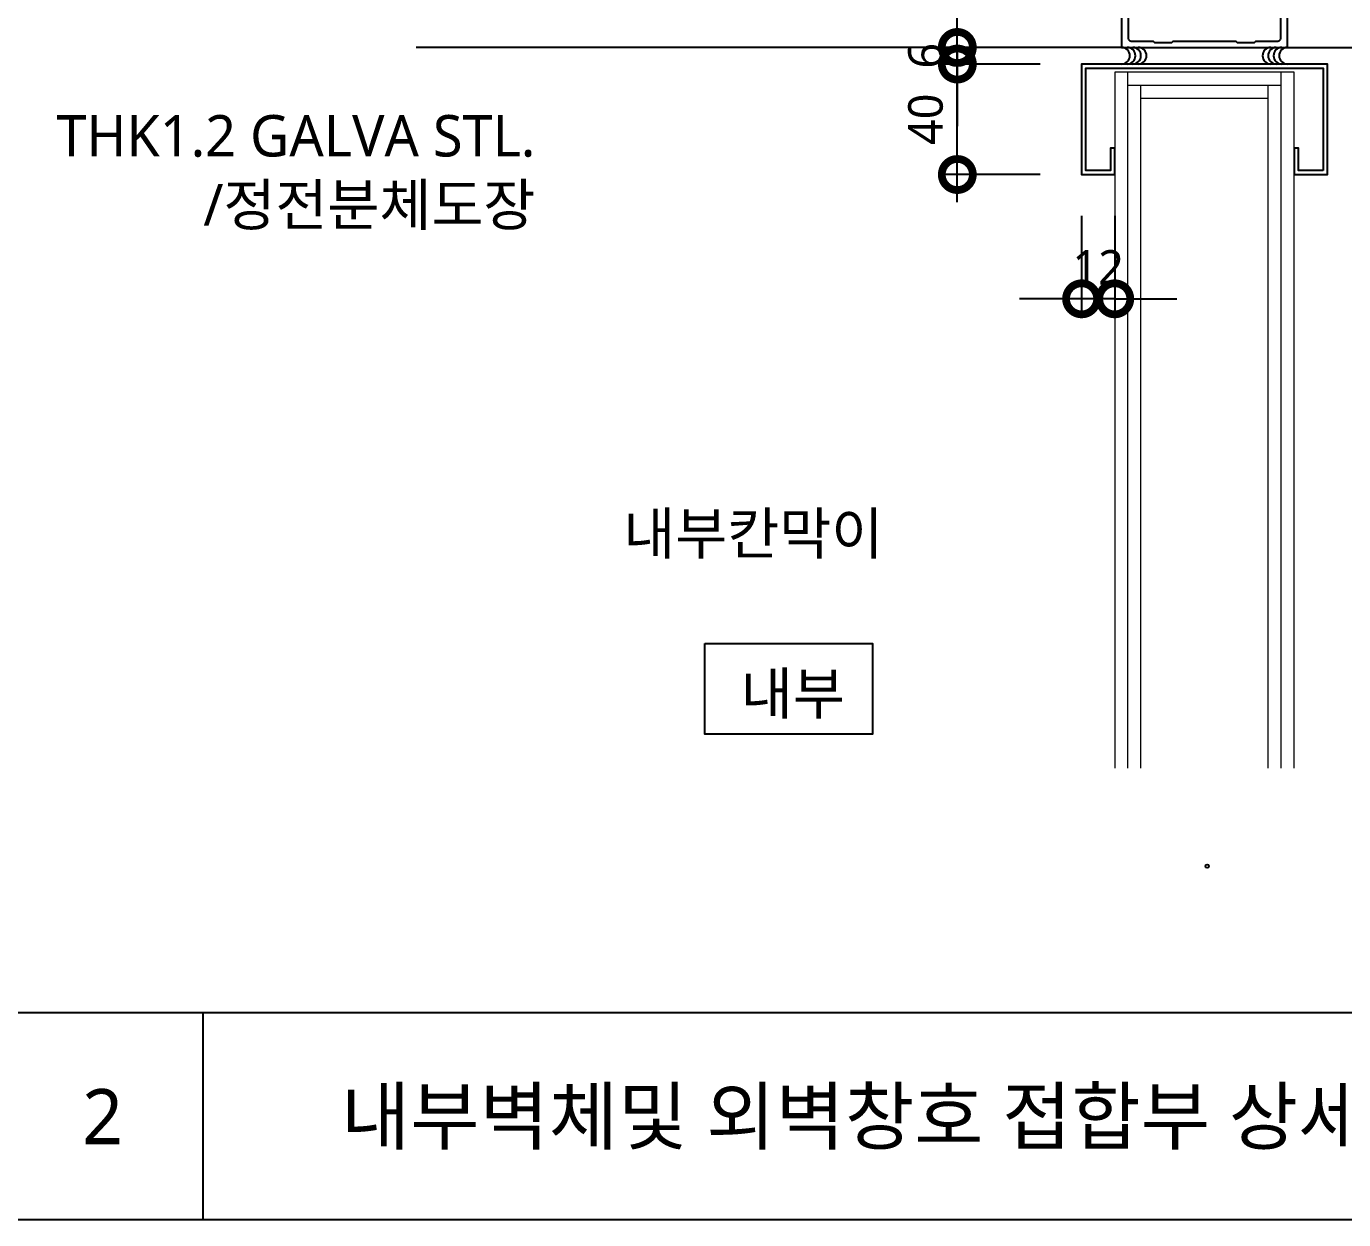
# Model space of a CAD drawing. Header units: millimetres. Extents: x 465 to 41696, y 198 to 5730.
# Drawn here: x 10615 to 11569, y 4350 to 5214 of the extents above; entities that cross this region are included whole.
import ezdxf
from ezdxf.enums import TextEntityAlignment as Align

# ---------------------------------------------------------------- set-up
doc = ezdxf.new("R2010")
doc.units = ezdxf.units.MM
doc.header["$LTSCALE"] = 200
doc.layers.get('DEFPOINTS').update_dxf_attribs({"color": 137})
for name, color, linetype in [('2wal', 2, 'Continuous'), ('4', 4, 'Continuous'), ('A-DIES', 3, 'Continuous'), ('DIM', 7, 'Continuous'), ('DIM-INT', 7, 'Continuous'), ('ELE-8', 8, 'Continuous'), ('HAT', 8, 'Continuous'), ('LEAD', 6, 'Continuous'), ('SYM', 7, 'Continuous'), ('TABLE', 7, 'Continuous'), ('TEXT', 3, 'Continuous')]:
    doc.layers.add(name, color=color, linetype=linetype)
doc.layers.add('6_ELE', color=6, linetype='Continuous', lineweight=20)
doc.styles.add('arial', font='arial.ttf')
doc.styles.add('스타일1', font='malgun.ttf')
doc.dimstyles.new('CJA', dxfattribs={"dimscale": 10, "dimtxt": 3, "dimasz": 1, "dimexe": 1, "dimexo": 3, "dimgap": 1, "dimtad": 1, "dimdec": 0, "dimdsep": 46, "dimtxsty": 'arial', "dimblk": 'ARCHTICK', "dimcen": 1, "dimdle": 1, "dimclrt": 3, "dimadec": 0, "dimazin": 0, "dimtfac": 1, "dimtdec": 0, "dimtix": 1, "dimtmove": 2, "dimatfit": 3, "dimldrblk": 'DOT', "dimfxl": 2, "dimtolj": 1, "dimtzin": 0, "dimarcsym": 0})
doc.dimstyles.new('CJA$0', dxfattribs={"dimscale": 300, "dimtxt": 2.7, "dimasz": 1, "dimexe": 2, "dimexo": 3, "dimgap": 1, "dimtad": 1, "dimdec": 0, "dimzin": 1, "dimdsep": 46, "dimtxsty": 'arial', "dimblk": 'DOT', "dimcen": 0.09, "dimdle": 1, "dimclrd": 256, "dimclre": 256, "dimclrt": 3, "dimadec": 0, "dimazin": 0, "dimtfac": 1, "dimtdec": 0, "dimtmove": 2, "dimatfit": 3, "dimldrblk": 'DOT', "dimfxl": 1, "dimtolj": 1, "dimtzin": 1, "dimarcsym": 0})

# ---------------------------------------------------------------- blocks, each defined once
blk = doc.blocks.new('JA-DM-34(JA-D-326)')
at = {"layer": 'A-DIES'}
for points in [[(5109.5, 2571.39), (5097.8, 2571.39), (5097.5, 2571.09), (5097.2, 2571.39), (5092.3, 2571.39, 0.414214), (5092, 2571.09), (5092, 2570.19, 0.414214), (5093, 2569.19), (5102.95, 2569.19, -0.414214), (5103.45, 2568.69), (5103.45, 2562.39, -0.414214), (5102.95, 2561.89), (5056.05, 2561.89, -0.414214), (5055.55, 2562.39), (5055.55, 2568.69, -0.414214), (5056.05, 2569.19), (5066, 2569.19, 0.414214), (5067, 2570.19), (5067, 2571.09, 0.414214), (5066.7, 2571.39), (5061.8, 2571.39), (5061.5, 2571.09), (5061.2, 2571.39), (5049.5, 2571.39), (5049.5, 2471.39), (5109.5, 2471.39)], [(5051.5, 2540.39), (5052, 2540.89), (5052, 2558.39, -0.414214), (5053, 2559.39), (5061, 2559.39), (5061.5, 2559.89), (5067.5, 2559.89), (5068, 2559.39), (5091, 2559.39), (5091.5, 2559.89), (5097.5, 2559.89), (5098, 2559.39), (5106, 2559.39, -0.414214), (5107, 2558.39), (5107, 2540.89), (5107.5, 2540.39), (5107.5, 2534.39), (5107, 2533.89), (5107, 2498.89), (5107.5, 2498.39), (5107.5, 2492.39), (5107, 2491.89), (5107, 2474.59, -0.414214), (5106, 2473.59), (5098, 2473.59), (5097.5, 2473.09), (5091.5, 2473.09), (5091, 2473.59), (5068, 2473.59), (5067.5, 2473.09), (5061.5, 2473.09), (5061, 2473.59), (5053, 2473.59, -0.414214), (5052, 2474.59), (5052, 2491.89), (5051.5, 2492.39), (5051.5, 2498.39), (5052, 2498.89), (5052, 2533.89), (5051.5, 2534.39)]]:
    blk.add_lwpolyline(points, format="xyb", close=True, dxfattribs=at)
blk = doc.blocks.new('_DotSmall')
at = {"color": 0, "linetype": 'ByBlock', "const_width": 0.5}
blk.add_lwpolyline([(-0.0625, 0, 1), (0.0625, 0, 1)], format="xyb", close=True, dxfattribs=at)
blk = doc.blocks.new('*D227')
at = {"layer": 'DEFPOINTS', "color": 0, "transparency": 16777216}
for p in [(11288.88, 5186.76), (11378.88, 5186.76), (11378.88, 5106.76)]:
    blk.add_point(p, dxfattribs=at)
at = {"layer": 'DIM', "color": 7, "lineweight": -2, "transparency": 16777216}
for p, q in [((11288.88, 5086.76), (11288.88, 5206.76)), ((11348.88, 5186.76), (11278.88, 5186.76)), ((11348.88, 5106.76), (11278.88, 5106.76))]:
    blk.add_line(p, q, dxfattribs=at)
at = {"layer": 'DIM', "color": 7, "lineweight": -2, "transparency": 16777216, "xscale": 45, "yscale": 45, "zscale": 45}
for p, rotation in [((11288.88, 5186.76), 90), ((11288.88, 5106.76), 270)]:
    blk.add_blockref('_DotSmall', p, dxfattribs=dict(at, rotation=rotation))
at = {"layer": 'DIM', "color": 3, "transparency": 16777216, "insert": (11265.97, 5146.76), "char_height": 25, "attachment_point": 5, "rotation": 90, "style": '스타일1'}
blk.add_mtext('\\A1;40', dxfattribs=at)
blk = doc.blocks.new('_DOT')
at = {"color": 0, "linetype": 'ByBlock'}
blk.add_line((-0.5, 0), (-1, 0), dxfattribs=at)
at = {"color": 0, "linetype": 'ByBlock', "const_width": 0.5}
blk.add_lwpolyline([(-0.25, 0, 1), (0.25, 0, 1)], format="xyb", close=True, dxfattribs=at)
blk = doc.blocks.new('*D228')
at = {"layer": 'DEFPOINTS', "color": 0, "transparency": 16777216}
for p in [(11378.88, 5106.76), (11402.88, 5106.76), (11378.88, 5016.76)]:
    blk.add_point(p, dxfattribs=at)
at = {"layer": 'DIM-INT', "color": 7, "lineweight": -2, "transparency": 16777216}
for p, q in [((11378.88, 5076.76), (11378.88, 5006.76)), ((11402.88, 5076.76), (11402.88, 5006.76)), ((11378.88, 5016.76), (11333.88, 5016.76)), ((11402.88, 5016.76), (11378.88, 5016.76)), ((11402.88, 5016.76), (11447.88, 5016.76))]:
    blk.add_line(p, q, dxfattribs=at)
at = {"layer": 'DIM-INT', "color": 7, "lineweight": -2, "transparency": 16777216, "xscale": 45, "yscale": 45, "zscale": 45}
blk.add_blockref('_DotSmall', (11378.88, 5016.76), dxfattribs=at)
at = {"layer": 'DIM-INT', "color": 7, "lineweight": -2, "transparency": 16777216, "xscale": 45, "yscale": 45, "zscale": 45, "rotation": 180}
blk.add_blockref('_DotSmall', (11402.88, 5016.76), dxfattribs=at)
at = {"layer": 'DIM-INT', "color": 3, "transparency": 16777216, "insert": (11390.88, 5039.53), "char_height": 25, "attachment_point": 5, "style": '스타일1'}
blk.add_mtext('\\A1;12', dxfattribs=at)
blk = doc.blocks.new('*D229')
at = {"layer": 'DEFPOINTS', "color": 0, "transparency": 16777216}
for p in [(11378.88, 5198.76), (11288.88, 5186.76), (11378.88, 5186.76)]:
    blk.add_point(p, dxfattribs=at)
at = {"layer": 'DIM', "color": 7, "lineweight": -2, "transparency": 16777216}
for p, q in [((11288.88, 5198.76), (11288.88, 5243.76)), ((11348.88, 5198.76), (11278.88, 5198.76)), ((11288.88, 5198.76), (11288.88, 5186.76)), ((11348.88, 5186.76), (11278.88, 5186.76)), ((11288.88, 5186.76), (11288.88, 5141.76))]:
    blk.add_line(p, q, dxfattribs=at)
at = {"layer": 'DIM', "color": 7, "lineweight": -2, "transparency": 16777216, "xscale": 45, "yscale": 45, "zscale": 45}
for p, rotation in [((11288.88, 5198.76), 270), ((11288.88, 5186.76), 90)]:
    blk.add_blockref('_DotSmall', p, dxfattribs=dict(at, rotation=rotation))
at = {"layer": 'DIM', "color": 3, "transparency": 16777216, "insert": (11265.97, 5192.76), "char_height": 25, "attachment_point": 5, "rotation": 90, "style": '스타일1'}
blk.add_mtext('\\A1;6', dxfattribs=at)

msp = doc.modelspace()

# ---------------------------------------------------------------- linework, layer by layer
msp.add_lwpolyline([(11106.13, 4767.12), (11227.49, 4767.12), (11227.49, 4701.55), (11106.13, 4701.55)], close=True)
at = {"layer": '2wal'}
msp.add_lwpolyline([(11553.88, 5109.76), (11535.88, 5109.76), (11535.88, 5125.76), (11532.88, 5125.76), (11532.88, 5106.76), (11556.88, 5106.76), (11556.88, 5186.76), (11378.88, 5186.76), (11378.88, 5106.76), (11402.88, 5106.76), (11402.88, 5125.76), (11399.88, 5125.76), (11399.88, 5109.76), (11381.88, 5109.76), (11381.88, 5183.76), (11553.88, 5183.76)], close=True, dxfattribs=at)
at = {"layer": '4', "lineweight": 15}
for p, q in [((11402.88, 5180.76), (11402.88, 4677.03)), ((11532.88, 5180.76), (11402.88, 5180.76)), ((11412.38, 4677.03), (11412.38, 5180.76)), ((11523.38, 4677.03), (11523.38, 5180.76)), ((11532.88, 4677.03), (11532.88, 5180.76)), ((11523.38, 5171.26), (11412.38, 5171.26)), ((11421.88, 4677.03), (11421.88, 5171.26)), ((11513.88, 4677.03), (11513.88, 5171.26)), ((11513.88, 5161.76), (11421.88, 5161.76))]:
    msp.add_line(p, q, dxfattribs=at)
at = {"layer": '6_ELE', "color": 1}
msp.add_line((11532.88, 5180.76), (11402.88, 5180.76), dxfattribs=at)
at = {"layer": 'ELE-8'}
for p, q in [((11407.88, 5198.76), (10897.1, 5198.76)), ((11527.88, 5198.76), (12038.66, 5198.76))]:
    msp.add_line(p, q, dxfattribs=at)
at = {"layer": 'HAT'}
msp.add_circle((11469.79, 4605.96), 1.26, dxfattribs=at)
at = {"layer": 'LEAD'}
for points in [[(11528.45, 5192.13, 0, 10, 0), (11550.01, 5192.13, 0, 0, 0), (11620.31, 5192.13, 0, 0, 0), (11675.21, 5147.37, 0, 0, 0)], [(11350.94, 5134.82, 0, 10, 0), (11329.38, 5134.82, 0, 0, 0), (11003.29, 5134.82, 0, 0, 0)], [(11398.36, 4846.89, 0, 10, 0), (11376.79, 4846.89, 0, 0, 0), (11255.24, 4846.89, 0, 0, 0)]]:
    msp.add_lwpolyline(points, format="xyseb", dxfattribs=at)
at = {"layer": 'SYM', "color": 8}
for centre, start, end in [((11407.88, 5192.76), 270, 90), ((11411.88, 5192.76), 270, 90), ((11415.88, 5192.76), 270, 90), ((11419.88, 5192.76), 270, 90), ((11515.88, 5192.76), 90, 270), ((11519.88, 5192.76), 90, 270), ((11523.88, 5192.76), 90, 270), ((11527.88, 5192.76), 90, 270)]:
    msp.add_arc(centre, 6, start, end, dxfattribs=at)
at = {"layer": 'TABLE', "color": 4}
for p, q in [((8875, 4500), (15745, 4500)), ((10742.5, 4500), (10742.5, 4350))]:
    msp.add_line(p, q, dxfattribs=at)
at = {"layer": 'TABLE', "color": 3}
msp.add_line((8875, 4350), (15745, 4350), dxfattribs=at)

# ---------------------------------------------------------------- block references
at = {"xscale": 2, "yscale": 2, "zscale": 2}
msp.add_blockref('JA-DM-34(JA-D-326)', (1308.88, 255.98), dxfattribs=at)

# ---------------------------------------------------------------- texts
at = {"layer": 'TEXT', "style": '스타일1'}
for s, p in [('THK1.2 GALVA STL.', (10983.29, 5134.82)), ('/정전분체도장', (10983.29, 5084.82)), ('내부칸막이', (11235.24, 4846.89)), ('내부', (11207.37, 4730.98))]:
    msp.add_text(s, height=30, dxfattribs=at).set_placement(p, align=Align.MIDDLE_RIGHT)
msp.add_text('내부벽체및 외벽창호 접합부 상세도 - 1 ', height=40, dxfattribs=at).set_placement((10842.5, 4424.9), align=Align.MIDDLE_LEFT)
at = {"layer": 'TEXT', "color": 6, "style": '스타일1'}
msp.add_text('2', height=40, dxfattribs=at).set_placement((10669.93, 4424.57), align=Align.MIDDLE_CENTER)

# ---------------------------------------------------------------- dimensions: what is measured, and where the dimension line sits
at = {"layer": 'DIM'}
for p1, angle, text, picture, middle in [((11378.88, 5198.76), 90, '6', '*D229', (11265.97, 5192.76)), ((11378.88, 5106.76), 270, '40', '*D227', (11265.97, 5146.76))]:
    dim = msp.add_linear_dim(base=(11288.88, 5186.76), p1=p1, p2=(11378.88, 5186.76), angle=angle, text=text, dimstyle='CJA$0', override={"dimscale": 10, "dimtxt": 2.5, "dimasz": 4.5, "dimexe": 1, "dimzin": 8, "dimlunit": 6, "dimtxsty": '스타일1', "dimblk1": 'DotSmall', "dimblk2": 'DotSmall', "dimsah": 1, "dimcen": 1, "dimdle": 2, "dimclrd": 7, "dimclre": 7, "dimtix": 1, "dimfxl": 2, "dimtzin": 0}, dxfattribs=at)
    dim.commit()
    dim.dimension.update_dxf_attribs({"geometry": picture, "text_midpoint": middle})
at = {"layer": 'DIM-INT'}
dim = msp.add_linear_dim(base=(11378.88, 5016.76), p1=(11402.88, 5106.76), p2=(11378.88, 5106.76), text='12', dimstyle='CJA', override={"dimscale": 10, "dimtxt": 2.5, "dimasz": 4.5, "dimlunit": 6, "dimtxsty": '스타일1', "dimblk1": 'DotSmall', "dimblk2": 'DotSmall', "dimsah": 1, "dimdle": 2, "dimclrd": 7, "dimclre": 7}, dxfattribs=at)
dim.commit()
dim.dimension.update_dxf_attribs({"geometry": '*D228', "text_midpoint": (11390.88, 5039.53)})

doc.saveas('drawing.dxf')
